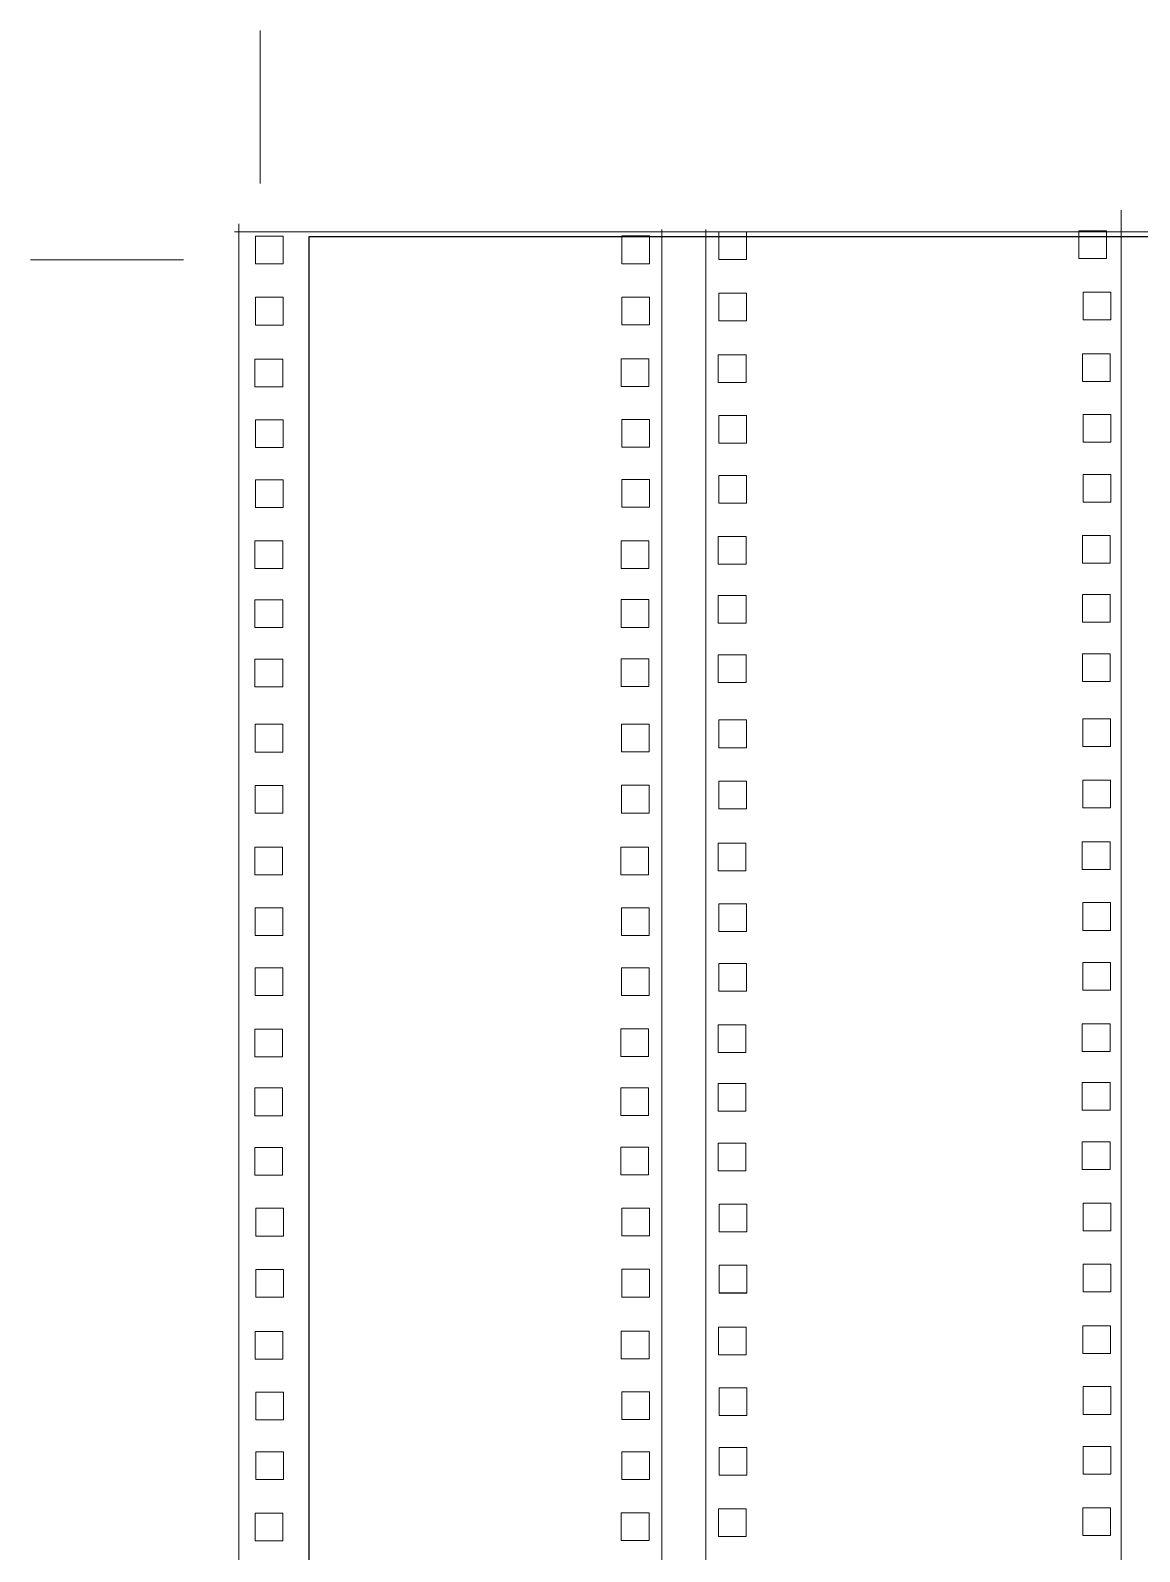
# Model space of a CAD drawing. Header units: inches. Extents: x 12 to 198, y 21 to 276.
# Drawn here: x 12.5 to 104.5, y 149.8 to 276.1 of the extents above; entities that cross this region are included whole.
import ezdxf

# ---------------------------------------------------------------- set-up
doc = ezdxf.new("R2010")
doc.units = ezdxf.units.IN
doc.header["$MEASUREMENT"] = 0
doc.layers.add('Capa 1', color=7, linetype='Continuous')
picture_1 = doc.add_image_def('image1.png', size_in_pixel=(874, 1383))

# ---------------------------------------------------------------- blocks, each defined once
blk = doc.blocks.new('block 2')
at = {"layer": 'Capa 1', "lineweight": 0}
blk.add_lwpolyline([(33.43, 231.39), (31.13, 231.39), (31.13, 233.69), (33.43, 233.69), (33.43, 231.39)], dxfattribs=at)
blk = doc.blocks.new('block 3')
at = {"layer": 'Capa 1', "lineweight": 0}
blk.add_lwpolyline([(33.43, 231.39), (31.13, 231.39), (31.13, 233.69), (33.43, 233.69), (33.43, 231.39), (33.43, 231.39)], dxfattribs=at)
blk = doc.blocks.new('block 4')
at = {"layer": 'Capa 1', "lineweight": 0}
blk.add_lwpolyline([(33.43, 226.5), (31.13, 226.5), (31.13, 228.8), (33.43, 228.8), (33.43, 226.5)], dxfattribs=at)
blk = doc.blocks.new('block 5')
at = {"layer": 'Capa 1', "lineweight": 0}
blk.add_lwpolyline([(33.43, 226.5), (31.13, 226.5), (31.13, 228.8), (33.43, 228.8), (33.43, 226.5), (33.43, 226.5)], dxfattribs=at)
blk = doc.blocks.new('block 6')
at = {"layer": 'Capa 1', "lineweight": 0}
blk.add_lwpolyline([(33.43, 221.58), (31.13, 221.58), (31.13, 223.88), (33.43, 223.88), (33.43, 221.58)], dxfattribs=at)
blk = doc.blocks.new('block 7')
at = {"layer": 'Capa 1', "lineweight": 0}
blk.add_lwpolyline([(33.43, 221.58), (31.13, 221.58), (31.13, 223.88), (33.43, 223.88), (33.43, 221.58), (33.43, 221.58)], dxfattribs=at)
blk = doc.blocks.new('block 8')
at = {"layer": 'Capa 1', "lineweight": 0}
blk.add_lwpolyline([(33.48, 236.47), (31.18, 236.47), (31.18, 238.77), (33.48, 238.77), (33.48, 236.47)], dxfattribs=at)
blk = doc.blocks.new('block 9')
at = {"layer": 'Capa 1', "lineweight": 0}
blk.add_lwpolyline([(33.48, 236.47), (31.18, 236.47), (31.18, 238.77), (33.48, 238.77), (33.48, 236.47), (33.48, 236.47)], dxfattribs=at)
blk = doc.blocks.new('block 11')
at = {"layer": 'Capa 1', "color": 7, "lineweight": 9}
blk.add_lwpolyline([(31.55, 276.06), (31.55, 263.36)], dxfattribs=at)
blk = doc.blocks.new('block 12')
at = {"layer": 'Capa 1', "color": 7, "lineweight": 9}
blk.add_lwpolyline([(12.5, 257.01), (25.2, 257.01)], dxfattribs=at)
blk = doc.blocks.new('block 10')
at = {"layer": 'Capa 1'}
for name in ['block 11', 'block 12']:
    blk.add_blockref(name, (0, 0), dxfattribs=at)
blk = doc.blocks.new('block 19')
at = {"layer": 'Capa 1', "lineweight": 0}
blk.add_lwpolyline([(103.01, 261.15), (103.01, 43.38)], dxfattribs=at)
blk = doc.blocks.new('block 20')
at = {"layer": 'Capa 1'}
image = blk.add_image(picture_1, insert=(35.62, 43.38), size_in_units=(137.61, 215.58), dxfattribs=at)
blk = doc.blocks.new('block 21')
at = {"layer": 'Capa 1', "lineweight": 0}
blk.add_lwpolyline([(33.48, 251.61), (31.18, 251.61), (31.18, 253.91), (33.48, 253.91), (33.48, 251.61)], dxfattribs=at)
blk = doc.blocks.new('block 22')
at = {"layer": 'Capa 1', "lineweight": 0}
blk.add_lwpolyline([(33.48, 251.61), (31.18, 251.61), (31.18, 253.91), (33.48, 253.91), (33.48, 251.61), (33.48, 251.61)], dxfattribs=at)
blk = doc.blocks.new('block 23')
at = {"layer": 'Capa 1', "lineweight": 0}
blk.add_lwpolyline([(33.43, 246.48), (31.13, 246.48), (31.13, 248.78), (33.43, 248.78), (33.43, 246.48)], dxfattribs=at)
blk = doc.blocks.new('block 24')
at = {"layer": 'Capa 1', "lineweight": 0}
blk.add_lwpolyline([(33.43, 246.48), (31.13, 246.48), (31.13, 248.78), (33.43, 248.78), (33.43, 246.48), (33.43, 246.48)], dxfattribs=at)
blk = doc.blocks.new('block 25')
at = {"layer": 'Capa 1', "lineweight": 0}
blk.add_lwpolyline([(33.48, 241.44), (31.18, 241.44), (31.18, 243.74), (33.48, 243.74), (33.48, 241.44)], dxfattribs=at)
blk = doc.blocks.new('block 26')
at = {"layer": 'Capa 1', "lineweight": 0}
blk.add_lwpolyline([(33.48, 241.44), (31.18, 241.44), (31.18, 243.74), (33.48, 243.74), (33.48, 241.44), (33.48, 241.44)], dxfattribs=at)
blk = doc.blocks.new('block 27')
at = {"layer": 'Capa 1', "lineweight": 0}
blk.add_lwpolyline([(33.48, 256.68), (31.18, 256.68), (31.18, 258.98), (33.48, 258.98), (33.48, 256.68)], dxfattribs=at)
blk = doc.blocks.new('block 28')
at = {"layer": 'Capa 1', "lineweight": 0}
blk.add_lwpolyline([(33.48, 256.68), (31.18, 256.68), (31.18, 258.98), (33.48, 258.98), (33.48, 256.68), (33.48, 256.68)], dxfattribs=at)
blk = doc.blocks.new('block 29')
at = {"layer": 'Capa 1', "lineweight": 0}
blk.add_lwpolyline([(33.41, 190.88), (31.11, 190.88), (31.11, 193.18), (33.41, 193.18), (33.41, 190.88)], dxfattribs=at)
blk = doc.blocks.new('block 30')
at = {"layer": 'Capa 1', "lineweight": 0}
blk.add_lwpolyline([(33.41, 190.88), (31.11, 190.88), (31.11, 193.18), (33.41, 193.18), (33.41, 190.88), (33.41, 190.88)], dxfattribs=at)
blk = doc.blocks.new('block 31')
at = {"layer": 'Capa 1', "lineweight": 0}
blk.add_lwpolyline([(33.41, 185.99), (31.11, 185.99), (31.11, 188.29), (33.41, 188.29), (33.41, 185.99)], dxfattribs=at)
blk = doc.blocks.new('block 32')
at = {"layer": 'Capa 1', "lineweight": 0}
blk.add_lwpolyline([(33.41, 185.99), (31.11, 185.99), (31.11, 188.29), (33.41, 188.29), (33.41, 185.99), (33.41, 185.99)], dxfattribs=at)
blk = doc.blocks.new('block 33')
at = {"layer": 'Capa 1', "lineweight": 0}
blk.add_lwpolyline([(33.41, 181.06), (31.11, 181.06), (31.11, 183.36), (33.41, 183.36), (33.41, 181.06)], dxfattribs=at)
blk = doc.blocks.new('block 34')
at = {"layer": 'Capa 1', "lineweight": 0}
blk.add_lwpolyline([(33.41, 181.06), (31.11, 181.06), (31.11, 183.36), (33.41, 183.36), (33.41, 181.06), (33.41, 181.06)], dxfattribs=at)
blk = doc.blocks.new('block 35')
at = {"layer": 'Capa 1', "lineweight": 0}
blk.add_lwpolyline([(33.45, 195.96), (31.15, 195.96), (31.15, 198.26), (33.45, 198.26), (33.45, 195.96)], dxfattribs=at)
blk = doc.blocks.new('block 36')
at = {"layer": 'Capa 1', "lineweight": 0}
blk.add_lwpolyline([(33.45, 195.95), (31.15, 195.95), (31.15, 198.25), (33.45, 198.25), (33.45, 195.95), (33.45, 195.95)], dxfattribs=at)
blk = doc.blocks.new('block 37')
at = {"layer": 'Capa 1', "lineweight": 0}
blk.add_lwpolyline([(33.45, 211.09), (31.15, 211.09), (31.15, 213.39), (33.45, 213.39), (33.45, 211.09)], dxfattribs=at)
blk = doc.blocks.new('block 38')
at = {"layer": 'Capa 1', "lineweight": 0}
blk.add_lwpolyline([(33.45, 211.09), (31.15, 211.09), (31.15, 213.39), (33.45, 213.39), (33.45, 211.09), (33.45, 211.09)], dxfattribs=at)
blk = doc.blocks.new('block 39')
at = {"layer": 'Capa 1', "lineweight": 0}
blk.add_lwpolyline([(33.41, 205.97), (31.11, 205.97), (31.11, 208.27), (33.41, 208.27), (33.41, 205.97)], dxfattribs=at)
blk = doc.blocks.new('block 40')
at = {"layer": 'Capa 1', "lineweight": 0}
blk.add_lwpolyline([(33.41, 205.97), (31.11, 205.97), (31.11, 208.27), (33.41, 208.27), (33.41, 205.97), (33.41, 205.97)], dxfattribs=at)
blk = doc.blocks.new('block 41')
at = {"layer": 'Capa 1', "lineweight": 0}
blk.add_lwpolyline([(33.45, 200.93), (31.15, 200.93), (31.15, 203.23), (33.45, 203.23), (33.45, 200.93)], dxfattribs=at)
blk = doc.blocks.new('block 42')
at = {"layer": 'Capa 1', "lineweight": 0}
blk.add_lwpolyline([(33.45, 200.93), (31.15, 200.93), (31.15, 203.23), (33.45, 203.23), (33.45, 200.93), (33.45, 200.93)], dxfattribs=at)
blk = doc.blocks.new('block 43')
at = {"layer": 'Capa 1', "lineweight": 0}
blk.add_lwpolyline([(33.45, 216.17), (31.15, 216.17), (31.15, 218.47), (33.45, 218.47), (33.45, 216.17)], dxfattribs=at)
blk = doc.blocks.new('block 44')
at = {"layer": 'Capa 1', "lineweight": 0}
blk.add_lwpolyline([(33.45, 216.17), (31.15, 216.17), (31.15, 218.47), (33.45, 218.47), (33.45, 216.17), (33.45, 216.17)], dxfattribs=at)
blk = doc.blocks.new('block 45')
at = {"layer": 'Capa 1', "lineweight": 0}
blk.add_lwpolyline([(33.44, 150.7), (31.14, 150.7), (31.14, 153), (33.44, 153), (33.44, 150.7)], dxfattribs=at)
blk = doc.blocks.new('block 46')
at = {"layer": 'Capa 1', "lineweight": 0}
blk.add_lwpolyline([(33.44, 150.7), (31.14, 150.7), (31.14, 153), (33.44, 153), (33.44, 150.7), (33.44, 150.7)], dxfattribs=at)
blk = doc.blocks.new('block 51')
at = {"layer": 'Capa 1', "lineweight": 0}
blk.add_lwpolyline([(33.49, 155.78), (31.19, 155.78), (31.19, 158.08), (33.49, 158.08), (33.49, 155.78)], dxfattribs=at)
blk = doc.blocks.new('block 52')
at = {"layer": 'Capa 1', "lineweight": 0}
blk.add_lwpolyline([(33.49, 155.78), (31.19, 155.78), (31.19, 158.08), (33.49, 158.08), (33.49, 155.78), (33.49, 155.78)], dxfattribs=at)
blk = doc.blocks.new('block 53')
at = {"layer": 'Capa 1', "lineweight": 0}
blk.add_lwpolyline([(33.49, 170.92), (31.19, 170.92), (31.19, 173.22), (33.49, 173.22), (33.49, 170.92)], dxfattribs=at)
blk = doc.blocks.new('block 54')
at = {"layer": 'Capa 1', "lineweight": 0}
blk.add_lwpolyline([(33.49, 170.92), (31.19, 170.92), (31.19, 173.22), (33.49, 173.22), (33.49, 170.92), (33.49, 170.92)], dxfattribs=at)
blk = doc.blocks.new('block 55')
at = {"layer": 'Capa 1', "lineweight": 0}
blk.add_lwpolyline([(33.44, 165.79), (31.14, 165.79), (31.14, 168.09), (33.44, 168.09), (33.44, 165.79)], dxfattribs=at)
blk = doc.blocks.new('block 56')
at = {"layer": 'Capa 1', "lineweight": 0}
blk.add_lwpolyline([(33.44, 165.79), (31.14, 165.79), (31.14, 168.09), (33.44, 168.09), (33.44, 165.79), (33.44, 165.79)], dxfattribs=at)
blk = doc.blocks.new('block 57')
at = {"layer": 'Capa 1', "lineweight": 0}
blk.add_lwpolyline([(33.49, 160.75), (31.19, 160.75), (31.19, 163.05), (33.49, 163.05), (33.49, 160.75)], dxfattribs=at)
blk = doc.blocks.new('block 58')
at = {"layer": 'Capa 1', "lineweight": 0}
blk.add_lwpolyline([(33.49, 160.75), (31.19, 160.75), (31.19, 163.05), (33.49, 163.05), (33.49, 160.75), (33.49, 160.75)], dxfattribs=at)
blk = doc.blocks.new('block 59')
at = {"layer": 'Capa 1', "lineweight": 0}
blk.add_lwpolyline([(33.49, 176), (31.19, 176), (31.19, 178.3), (33.49, 178.3), (33.49, 176)], dxfattribs=at)
blk = doc.blocks.new('block 60')
at = {"layer": 'Capa 1', "lineweight": 0}
blk.add_lwpolyline([(33.49, 176), (31.19, 176), (31.19, 178.3), (33.49, 178.3), (33.49, 176), (33.49, 176)], dxfattribs=at)
blk = doc.blocks.new('block 99')
at = {"layer": 'Capa 1', "lineweight": 0}
blk.add_lwpolyline([(63.81, 231.41), (61.51, 231.41), (61.51, 233.71), (63.81, 233.71), (63.81, 231.41)], dxfattribs=at)
blk = doc.blocks.new('block 100')
at = {"layer": 'Capa 1', "lineweight": 0}
blk.add_lwpolyline([(63.81, 231.41), (61.51, 231.41), (61.51, 233.71), (63.81, 233.71), (63.81, 231.41), (63.81, 231.41)], dxfattribs=at)
blk = doc.blocks.new('block 101')
at = {"layer": 'Capa 1', "lineweight": 0}
blk.add_lwpolyline([(63.82, 226.52), (61.51, 226.52), (61.51, 228.82), (63.82, 228.82), (63.82, 226.52)], dxfattribs=at)
blk = doc.blocks.new('block 102')
at = {"layer": 'Capa 1', "lineweight": 0}
blk.add_lwpolyline([(63.82, 226.52), (61.51, 226.52), (61.51, 228.82), (63.82, 228.82), (63.82, 226.52), (63.82, 226.52)], dxfattribs=at)
blk = doc.blocks.new('block 103')
at = {"layer": 'Capa 1', "lineweight": 0}
blk.add_lwpolyline([(63.82, 221.6), (61.51, 221.6), (61.51, 223.9), (63.82, 223.9), (63.82, 221.6)], dxfattribs=at)
blk = doc.blocks.new('block 104')
at = {"layer": 'Capa 1', "lineweight": 0}
blk.add_lwpolyline([(63.82, 221.6), (61.51, 221.6), (61.51, 223.9), (63.82, 223.9), (63.82, 221.6), (63.82, 221.6)], dxfattribs=at)
blk = doc.blocks.new('block 105')
at = {"layer": 'Capa 1', "lineweight": 0}
blk.add_lwpolyline([(63.86, 236.49), (61.56, 236.49), (61.56, 238.79), (63.86, 238.79), (63.86, 236.49)], dxfattribs=at)
blk = doc.blocks.new('block 106')
at = {"layer": 'Capa 1', "lineweight": 0}
blk.add_lwpolyline([(63.86, 236.49), (61.56, 236.49), (61.56, 238.79), (63.86, 238.79), (63.86, 236.49), (63.86, 236.49)], dxfattribs=at)
blk = doc.blocks.new('block 107')
at = {"layer": 'Capa 1', "lineweight": 0}
blk.add_lwpolyline([(63.86, 251.63), (61.56, 251.63), (61.56, 253.93), (63.86, 253.93), (63.86, 251.63)], dxfattribs=at)
blk = doc.blocks.new('block 108')
at = {"layer": 'Capa 1', "lineweight": 0}
blk.add_lwpolyline([(63.86, 251.63), (61.56, 251.63), (61.56, 253.93), (63.86, 253.93), (63.86, 251.63), (63.86, 251.63)], dxfattribs=at)
blk = doc.blocks.new('block 109')
at = {"layer": 'Capa 1', "lineweight": 0}
blk.add_lwpolyline([(63.82, 246.5), (61.51, 246.5), (61.51, 248.8), (63.82, 248.8), (63.82, 246.5)], dxfattribs=at)
blk = doc.blocks.new('block 110')
at = {"layer": 'Capa 1', "lineweight": 0}
blk.add_lwpolyline([(63.82, 246.5), (61.51, 246.5), (61.51, 248.8), (63.82, 248.8), (63.82, 246.5), (63.82, 246.5)], dxfattribs=at)
blk = doc.blocks.new('block 111')
at = {"layer": 'Capa 1', "lineweight": 0}
blk.add_lwpolyline([(63.86, 241.46), (61.56, 241.46), (61.56, 243.76), (63.86, 243.76), (63.86, 241.46)], dxfattribs=at)
blk = doc.blocks.new('block 112')
at = {"layer": 'Capa 1', "lineweight": 0}
blk.add_lwpolyline([(63.86, 241.46), (61.56, 241.46), (61.56, 243.76), (63.86, 243.76), (63.86, 241.46), (63.86, 241.46)], dxfattribs=at)
blk = doc.blocks.new('block 113')
at = {"layer": 'Capa 1', "lineweight": 0}
blk.add_lwpolyline([(63.86, 256.7), (61.56, 256.7), (61.56, 259), (63.86, 259), (63.86, 256.7)], dxfattribs=at)
blk = doc.blocks.new('block 114')
at = {"layer": 'Capa 1', "lineweight": 0}
blk.add_lwpolyline([(63.86, 256.7), (61.56, 256.7), (61.56, 259), (63.86, 259), (63.86, 256.7), (63.86, 256.7)], dxfattribs=at)
blk = doc.blocks.new('block 115')
at = {"layer": 'Capa 1', "lineweight": 0}
blk.add_lwpolyline([(63.79, 190.9), (61.49, 190.9), (61.49, 193.2), (63.79, 193.2), (63.79, 190.9)], dxfattribs=at)
blk = doc.blocks.new('block 116')
at = {"layer": 'Capa 1', "lineweight": 0}
blk.add_lwpolyline([(63.79, 190.9), (61.49, 190.9), (61.49, 193.2), (63.79, 193.2), (63.79, 190.9), (63.79, 190.9)], dxfattribs=at)
blk = doc.blocks.new('block 117')
at = {"layer": 'Capa 1', "lineweight": 0}
blk.add_lwpolyline([(63.79, 186.01), (61.49, 186.01), (61.49, 188.31), (63.79, 188.31), (63.79, 186.01)], dxfattribs=at)
blk = doc.blocks.new('block 118')
at = {"layer": 'Capa 1', "lineweight": 0}
blk.add_lwpolyline([(63.79, 186.01), (61.49, 186.01), (61.49, 188.31), (63.79, 188.31), (63.79, 186.01), (63.79, 186.01)], dxfattribs=at)
blk = doc.blocks.new('block 119')
at = {"layer": 'Capa 1', "lineweight": 0}
blk.add_lwpolyline([(63.79, 181.08), (61.49, 181.08), (61.49, 183.38), (63.79, 183.38), (63.79, 181.08)], dxfattribs=at)
blk = doc.blocks.new('block 120')
at = {"layer": 'Capa 1', "lineweight": 0}
blk.add_lwpolyline([(63.79, 181.08), (61.49, 181.08), (61.49, 183.38), (63.79, 183.38), (63.79, 181.08), (63.79, 181.08)], dxfattribs=at)
blk = doc.blocks.new('block 121')
at = {"layer": 'Capa 1', "lineweight": 0}
blk.add_lwpolyline([(63.84, 195.97), (61.54, 195.97), (61.54, 198.27), (63.84, 198.27), (63.84, 195.97)], dxfattribs=at)
blk = doc.blocks.new('block 122')
at = {"layer": 'Capa 1', "lineweight": 0}
blk.add_lwpolyline([(63.84, 195.97), (61.54, 195.97), (61.54, 198.27), (63.84, 198.27), (63.84, 195.97), (63.84, 195.97)], dxfattribs=at)
blk = doc.blocks.new('block 123')
at = {"layer": 'Capa 1', "lineweight": 0}
blk.add_lwpolyline([(63.84, 211.11), (61.54, 211.11), (61.54, 213.41), (63.84, 213.41), (63.84, 211.11)], dxfattribs=at)
blk = doc.blocks.new('block 124')
at = {"layer": 'Capa 1', "lineweight": 0}
blk.add_lwpolyline([(63.84, 211.11), (61.54, 211.11), (61.54, 213.41), (63.84, 213.41), (63.84, 211.11), (63.84, 211.11)], dxfattribs=at)
blk = doc.blocks.new('block 125')
at = {"layer": 'Capa 1', "lineweight": 0}
blk.add_lwpolyline([(63.79, 205.98), (61.49, 205.98), (61.49, 208.28), (63.79, 208.28), (63.79, 205.98)], dxfattribs=at)
blk = doc.blocks.new('block 126')
at = {"layer": 'Capa 1', "lineweight": 0}
blk.add_lwpolyline([(63.79, 205.99), (61.49, 205.99), (61.49, 208.28), (63.79, 208.28), (63.79, 205.99), (63.79, 205.99)], dxfattribs=at)
blk = doc.blocks.new('block 127')
at = {"layer": 'Capa 1', "lineweight": 0}
blk.add_lwpolyline([(63.84, 200.95), (61.54, 200.95), (61.54, 203.25), (63.84, 203.25), (63.84, 200.95)], dxfattribs=at)
blk = doc.blocks.new('block 128')
at = {"layer": 'Capa 1', "lineweight": 0}
blk.add_lwpolyline([(63.84, 200.95), (61.54, 200.95), (61.54, 203.25), (63.84, 203.25), (63.84, 200.95), (63.84, 200.95)], dxfattribs=at)
blk = doc.blocks.new('block 129')
at = {"layer": 'Capa 1', "lineweight": 0}
blk.add_lwpolyline([(63.84, 216.19), (61.54, 216.19), (61.54, 218.49), (63.84, 218.49), (63.84, 216.19)], dxfattribs=at)
blk = doc.blocks.new('block 130')
at = {"layer": 'Capa 1', "lineweight": 0}
blk.add_lwpolyline([(63.84, 216.19), (61.54, 216.19), (61.54, 218.49), (63.84, 218.49), (63.84, 216.19), (63.84, 216.19)], dxfattribs=at)
blk = doc.blocks.new('block 131')
at = {"layer": 'Capa 1', "lineweight": 0}
blk.add_lwpolyline([(63.83, 150.72), (61.53, 150.72), (61.53, 153.02), (63.83, 153.02), (63.83, 150.72)], dxfattribs=at)
blk = doc.blocks.new('block 132')
at = {"layer": 'Capa 1', "lineweight": 0}
blk.add_lwpolyline([(63.83, 150.72), (61.53, 150.72), (61.53, 153.02), (63.83, 153.02), (63.83, 150.72), (63.83, 150.72)], dxfattribs=at)
blk = doc.blocks.new('block 137')
at = {"layer": 'Capa 1', "lineweight": 0}
blk.add_lwpolyline([(63.87, 155.8), (61.57, 155.8), (61.57, 158.1), (63.87, 158.1), (63.87, 155.8)], dxfattribs=at)
blk = doc.blocks.new('block 138')
at = {"layer": 'Capa 1', "lineweight": 0}
blk.add_lwpolyline([(63.87, 155.8), (61.57, 155.8), (61.57, 158.1), (63.87, 158.1), (63.87, 155.8), (63.87, 155.8)], dxfattribs=at)
blk = doc.blocks.new('block 139')
at = {"layer": 'Capa 1', "lineweight": 0}
blk.add_lwpolyline([(63.87, 170.94), (61.57, 170.94), (61.57, 173.24), (63.87, 173.24), (63.87, 170.94)], dxfattribs=at)
blk = doc.blocks.new('block 140')
at = {"layer": 'Capa 1', "lineweight": 0}
blk.add_lwpolyline([(63.87, 170.94), (61.57, 170.94), (61.57, 173.24), (63.87, 173.24), (63.87, 170.94), (63.87, 170.94)], dxfattribs=at)
blk = doc.blocks.new('block 141')
at = {"layer": 'Capa 1', "lineweight": 0}
blk.add_lwpolyline([(63.83, 165.81), (61.53, 165.81), (61.53, 168.11), (63.83, 168.11), (63.83, 165.81)], dxfattribs=at)
blk = doc.blocks.new('block 142')
at = {"layer": 'Capa 1', "lineweight": 0}
blk.add_lwpolyline([(63.83, 165.81), (61.53, 165.81), (61.53, 168.11), (63.83, 168.11), (63.83, 165.81), (63.83, 165.81)], dxfattribs=at)
blk = doc.blocks.new('block 143')
at = {"layer": 'Capa 1', "lineweight": 0}
blk.add_lwpolyline([(63.87, 160.77), (61.57, 160.77), (61.57, 163.07), (63.87, 163.07), (63.87, 160.77)], dxfattribs=at)
blk = doc.blocks.new('block 144')
at = {"layer": 'Capa 1', "lineweight": 0}
blk.add_lwpolyline([(63.87, 160.77), (61.57, 160.77), (61.57, 163.07), (63.87, 163.07), (63.87, 160.77), (63.87, 160.77)], dxfattribs=at)
blk = doc.blocks.new('block 145')
at = {"layer": 'Capa 1', "lineweight": 0}
blk.add_lwpolyline([(63.87, 176.02), (61.57, 176.02), (61.57, 178.32), (63.87, 178.32), (63.87, 176.02)], dxfattribs=at)
blk = doc.blocks.new('block 146')
at = {"layer": 'Capa 1', "lineweight": 0}
blk.add_lwpolyline([(63.87, 176.02), (61.57, 176.02), (61.57, 178.32), (63.87, 178.32), (63.87, 176.02), (63.87, 176.02)], dxfattribs=at)
blk = doc.blocks.new('block 185')
at = {"layer": 'Capa 1', "lineweight": 0}
blk.add_lwpolyline([(71.88, 231.75), (69.58, 231.75), (69.58, 234.05), (71.88, 234.05), (71.88, 231.75)], dxfattribs=at)
blk = doc.blocks.new('block 186')
at = {"layer": 'Capa 1', "lineweight": 0}
blk.add_lwpolyline([(71.88, 231.75), (69.58, 231.75), (69.58, 234.05), (71.88, 234.05), (71.88, 231.75), (71.88, 231.75)], dxfattribs=at)
blk = doc.blocks.new('block 187')
at = {"layer": 'Capa 1', "lineweight": 0}
blk.add_lwpolyline([(71.88, 226.86), (69.58, 226.86), (69.58, 229.16), (71.88, 229.16), (71.88, 226.86)], dxfattribs=at)
blk = doc.blocks.new('block 188')
at = {"layer": 'Capa 1', "lineweight": 0}
blk.add_lwpolyline([(71.88, 226.86), (69.58, 226.86), (69.58, 229.16), (71.88, 229.16), (71.88, 226.86), (71.88, 226.86)], dxfattribs=at)
blk = doc.blocks.new('block 189')
at = {"layer": 'Capa 1', "lineweight": 0}
blk.add_lwpolyline([(71.88, 221.93), (69.58, 221.93), (69.58, 224.23), (71.88, 224.23), (71.88, 221.93)], dxfattribs=at)
blk = doc.blocks.new('block 190')
at = {"layer": 'Capa 1', "lineweight": 0}
blk.add_lwpolyline([(71.88, 221.93), (69.58, 221.93), (69.58, 224.23), (71.88, 224.23), (71.88, 221.93), (71.88, 221.93)], dxfattribs=at)
blk = doc.blocks.new('block 191')
at = {"layer": 'Capa 1', "lineweight": 0}
blk.add_lwpolyline([(71.93, 236.82), (69.63, 236.82), (69.63, 239.12), (71.93, 239.12), (71.93, 236.82)], dxfattribs=at)
blk = doc.blocks.new('block 192')
at = {"layer": 'Capa 1', "lineweight": 0}
blk.add_lwpolyline([(71.93, 236.82), (69.63, 236.82), (69.63, 239.12), (71.93, 239.12), (71.93, 236.82), (71.93, 236.82)], dxfattribs=at)
blk = doc.blocks.new('block 193')
at = {"layer": 'Capa 1', "lineweight": 0}
blk.add_lwpolyline([(71.93, 251.96), (69.63, 251.96), (69.63, 254.26), (71.93, 254.26), (71.93, 251.96)], dxfattribs=at)
blk = doc.blocks.new('block 194')
at = {"layer": 'Capa 1', "lineweight": 0}
blk.add_lwpolyline([(71.93, 251.96), (69.63, 251.96), (69.63, 254.26), (71.93, 254.26), (71.93, 251.96), (71.93, 251.96)], dxfattribs=at)
blk = doc.blocks.new('block 195')
at = {"layer": 'Capa 1', "lineweight": 0}
blk.add_lwpolyline([(71.88, 246.83), (69.58, 246.83), (69.58, 249.13), (71.88, 249.13), (71.88, 246.83)], dxfattribs=at)
blk = doc.blocks.new('block 196')
at = {"layer": 'Capa 1', "lineweight": 0}
blk.add_lwpolyline([(71.88, 246.83), (69.58, 246.83), (69.58, 249.13), (71.88, 249.13), (71.88, 246.83), (71.88, 246.83)], dxfattribs=at)
blk = doc.blocks.new('block 197')
at = {"layer": 'Capa 1', "lineweight": 0}
blk.add_lwpolyline([(71.93, 241.8), (69.63, 241.8), (69.63, 244.1), (71.93, 244.1), (71.93, 241.8)], dxfattribs=at)
blk = doc.blocks.new('block 198')
at = {"layer": 'Capa 1', "lineweight": 0}
blk.add_lwpolyline([(71.93, 241.8), (69.63, 241.8), (69.63, 244.1), (71.93, 244.1), (71.93, 241.8), (71.93, 241.8)], dxfattribs=at)
blk = doc.blocks.new('block 199')
at = {"layer": 'Capa 1', "lineweight": 0}
blk.add_lwpolyline([(71.93, 257.04), (69.63, 257.04), (69.63, 259.34), (71.93, 259.34), (71.93, 257.04)], dxfattribs=at)
blk = doc.blocks.new('block 200')
at = {"layer": 'Capa 1', "lineweight": 0}
blk.add_lwpolyline([(71.93, 257.04), (69.63, 257.04), (69.63, 259.34), (71.93, 259.34), (71.93, 257.04), (71.93, 257.04)], dxfattribs=at)
blk = doc.blocks.new('block 201')
at = {"layer": 'Capa 1', "lineweight": 0}
blk.add_lwpolyline([(71.86, 191.23), (69.56, 191.23), (69.56, 193.53), (71.86, 193.53), (71.86, 191.23)], dxfattribs=at)
blk = doc.blocks.new('block 202')
at = {"layer": 'Capa 1', "lineweight": 0}
blk.add_lwpolyline([(71.86, 191.23), (69.56, 191.23), (69.56, 193.53), (71.86, 193.53), (71.86, 191.23), (71.86, 191.23)], dxfattribs=at)
blk = doc.blocks.new('block 203')
at = {"layer": 'Capa 1', "lineweight": 0}
blk.add_lwpolyline([(71.86, 186.35), (69.56, 186.35), (69.56, 188.65), (71.86, 188.65), (71.86, 186.35)], dxfattribs=at)
blk = doc.blocks.new('block 204')
at = {"layer": 'Capa 1', "lineweight": 0}
blk.add_lwpolyline([(71.86, 186.35), (69.56, 186.35), (69.56, 188.65), (71.86, 188.65), (71.86, 186.35), (71.86, 186.35)], dxfattribs=at)
blk = doc.blocks.new('block 205')
at = {"layer": 'Capa 1', "lineweight": 0}
blk.add_lwpolyline([(71.86, 181.42), (69.56, 181.42), (69.56, 183.72), (71.86, 183.72), (71.86, 181.42)], dxfattribs=at)
blk = doc.blocks.new('block 206')
at = {"layer": 'Capa 1', "lineweight": 0}
blk.add_lwpolyline([(71.86, 181.42), (69.56, 181.42), (69.56, 183.72), (71.86, 183.72), (71.86, 181.42), (71.86, 181.42)], dxfattribs=at)
blk = doc.blocks.new('block 207')
at = {"layer": 'Capa 1', "lineweight": 0}
blk.add_lwpolyline([(71.91, 196.31), (69.61, 196.31), (69.61, 198.61), (71.91, 198.61), (71.91, 196.31)], dxfattribs=at)
blk = doc.blocks.new('block 208')
at = {"layer": 'Capa 1', "lineweight": 0}
blk.add_lwpolyline([(71.91, 196.31), (69.61, 196.31), (69.61, 198.61), (71.91, 198.61), (71.91, 196.31), (71.91, 196.31)], dxfattribs=at)
blk = doc.blocks.new('block 209')
at = {"layer": 'Capa 1', "lineweight": 0}
blk.add_lwpolyline([(71.91, 211.45), (69.61, 211.45), (69.61, 213.75), (71.91, 213.75), (71.91, 211.45)], dxfattribs=at)
blk = doc.blocks.new('block 210')
at = {"layer": 'Capa 1', "lineweight": 0}
blk.add_lwpolyline([(71.91, 211.45), (69.61, 211.45), (69.61, 213.75), (71.91, 213.75), (71.91, 211.45), (71.91, 211.45)], dxfattribs=at)
blk = doc.blocks.new('block 211')
at = {"layer": 'Capa 1', "lineweight": 0}
blk.add_lwpolyline([(71.86, 206.32), (69.56, 206.32), (69.56, 208.62), (71.86, 208.62), (71.86, 206.32)], dxfattribs=at)
blk = doc.blocks.new('block 212')
at = {"layer": 'Capa 1', "lineweight": 0}
blk.add_lwpolyline([(71.86, 206.32), (69.56, 206.32), (69.56, 208.62), (71.86, 208.62), (71.86, 206.32), (71.86, 206.32)], dxfattribs=at)
blk = doc.blocks.new('block 213')
at = {"layer": 'Capa 1', "lineweight": 0}
blk.add_lwpolyline([(71.91, 201.28), (69.61, 201.28), (69.61, 203.58), (71.91, 203.58), (71.91, 201.28)], dxfattribs=at)
blk = doc.blocks.new('block 214')
at = {"layer": 'Capa 1', "lineweight": 0}
blk.add_lwpolyline([(71.91, 201.28), (69.61, 201.28), (69.61, 203.58), (71.91, 203.58), (71.91, 201.28), (71.91, 201.28)], dxfattribs=at)
blk = doc.blocks.new('block 215')
at = {"layer": 'Capa 1', "lineweight": 0}
blk.add_lwpolyline([(71.91, 216.53), (69.61, 216.53), (69.61, 218.83), (71.91, 218.83), (71.91, 216.53)], dxfattribs=at)
blk = doc.blocks.new('block 216')
at = {"layer": 'Capa 1', "lineweight": 0}
blk.add_lwpolyline([(71.91, 216.53), (69.61, 216.53), (69.61, 218.83), (71.91, 218.83), (71.91, 216.53), (71.91, 216.53)], dxfattribs=at)
blk = doc.blocks.new('block 217')
at = {"layer": 'Capa 1', "lineweight": 0}
blk.add_lwpolyline([(71.89, 151.06), (69.59, 151.06), (69.59, 153.36), (71.89, 153.36), (71.89, 151.06)], dxfattribs=at)
blk = doc.blocks.new('block 218')
at = {"layer": 'Capa 1', "lineweight": 0}
blk.add_lwpolyline([(71.89, 151.06), (69.59, 151.06), (69.59, 153.36), (71.89, 153.36), (71.89, 151.06), (71.89, 151.06)], dxfattribs=at)
blk = doc.blocks.new('block 223')
at = {"layer": 'Capa 1', "lineweight": 0}
blk.add_lwpolyline([(71.94, 156.14), (69.64, 156.14), (69.64, 158.44), (71.94, 158.44), (71.94, 156.14)], dxfattribs=at)
blk = doc.blocks.new('block 224')
at = {"layer": 'Capa 1', "lineweight": 0}
blk.add_lwpolyline([(71.94, 156.14), (69.64, 156.14), (69.64, 158.44), (71.94, 158.44), (71.94, 156.14), (71.94, 156.14)], dxfattribs=at)
blk = doc.blocks.new('block 225')
at = {"layer": 'Capa 1', "lineweight": 0}
blk.add_lwpolyline([(71.94, 171.27), (69.64, 171.27), (69.64, 173.58), (71.94, 173.58), (71.94, 171.27)], dxfattribs=at)
blk = doc.blocks.new('block 226')
at = {"layer": 'Capa 1', "lineweight": 0}
blk.add_lwpolyline([(71.94, 171.28), (69.64, 171.28), (69.64, 173.57), (71.94, 173.57), (71.94, 171.28), (71.94, 171.28)], dxfattribs=at)
blk = doc.blocks.new('block 227')
at = {"layer": 'Capa 1', "lineweight": 0}
blk.add_lwpolyline([(71.89, 166.15), (69.59, 166.15), (69.59, 168.45), (71.89, 168.45), (71.89, 166.15)], dxfattribs=at)
blk = doc.blocks.new('block 228')
at = {"layer": 'Capa 1', "lineweight": 0}
blk.add_lwpolyline([(71.89, 166.15), (69.59, 166.15), (69.59, 168.45), (71.89, 168.45), (71.89, 166.15), (71.89, 166.15)], dxfattribs=at)
blk = doc.blocks.new('block 229')
at = {"layer": 'Capa 1', "lineweight": 0}
blk.add_lwpolyline([(71.94, 161.11), (69.64, 161.11), (69.64, 163.41), (71.94, 163.41), (71.94, 161.11)], dxfattribs=at)
blk = doc.blocks.new('block 230')
at = {"layer": 'Capa 1', "lineweight": 0}
blk.add_lwpolyline([(71.94, 161.11), (69.64, 161.11), (69.64, 163.41), (71.94, 163.41), (71.94, 161.11), (71.94, 161.11)], dxfattribs=at)
blk = doc.blocks.new('block 231')
at = {"layer": 'Capa 1', "lineweight": 0}
blk.add_lwpolyline([(71.94, 176.35), (69.64, 176.35), (69.64, 178.65), (71.94, 178.65), (71.94, 176.35)], dxfattribs=at)
blk = doc.blocks.new('block 232')
at = {"layer": 'Capa 1', "lineweight": 0}
blk.add_lwpolyline([(71.94, 176.35), (69.64, 176.35), (69.64, 178.65), (71.94, 178.65), (71.94, 176.35), (71.94, 176.35)], dxfattribs=at)
blk = doc.blocks.new('block 271')
at = {"layer": 'Capa 1', "lineweight": 0}
blk.add_lwpolyline([(102.1, 231.84), (99.8, 231.84), (99.8, 234.14), (102.1, 234.14), (102.1, 231.84)], dxfattribs=at)
blk = doc.blocks.new('block 272')
at = {"layer": 'Capa 1', "lineweight": 0}
blk.add_lwpolyline([(102.1, 231.84), (99.8, 231.84), (99.8, 234.14), (102.1, 234.14), (102.1, 231.84), (102.1, 231.84)], dxfattribs=at)
blk = doc.blocks.new('block 273')
at = {"layer": 'Capa 1', "lineweight": 0}
blk.add_lwpolyline([(102.1, 226.95), (99.8, 226.95), (99.8, 229.25), (102.1, 229.25), (102.1, 226.95)], dxfattribs=at)
blk = doc.blocks.new('block 274')
at = {"layer": 'Capa 1', "lineweight": 0}
blk.add_lwpolyline([(102.1, 226.95), (99.8, 226.95), (99.8, 229.25), (102.1, 229.25), (102.1, 226.95), (102.1, 226.95)], dxfattribs=at)
blk = doc.blocks.new('block 275')
at = {"layer": 'Capa 1', "lineweight": 0}
blk.add_lwpolyline([(102.1, 222.02), (99.8, 222.02), (99.8, 224.32), (102.1, 224.32), (102.1, 222.02)], dxfattribs=at)
blk = doc.blocks.new('block 276')
at = {"layer": 'Capa 1', "lineweight": 0}
blk.add_lwpolyline([(102.1, 222.02), (99.8, 222.02), (99.8, 224.32), (102.1, 224.32), (102.1, 222.02), (102.1, 222.02)], dxfattribs=at)
blk = doc.blocks.new('block 277')
at = {"layer": 'Capa 1', "lineweight": 0}
blk.add_lwpolyline([(102.15, 236.91), (99.85, 236.91), (99.85, 239.21), (102.15, 239.21), (102.15, 236.91)], dxfattribs=at)
blk = doc.blocks.new('block 278')
at = {"layer": 'Capa 1', "lineweight": 0}
blk.add_lwpolyline([(102.15, 236.91), (99.85, 236.91), (99.85, 239.21), (102.15, 239.21), (102.15, 236.91), (102.15, 236.91)], dxfattribs=at)
blk = doc.blocks.new('block 279')
at = {"layer": 'Capa 1', "lineweight": 0}
blk.add_lwpolyline([(102.15, 252.05), (99.85, 252.05), (99.85, 254.35), (102.15, 254.35), (102.15, 252.05)], dxfattribs=at)
blk = doc.blocks.new('block 280')
at = {"layer": 'Capa 1', "lineweight": 0}
blk.add_lwpolyline([(102.15, 252.05), (99.85, 252.05), (99.85, 254.35), (102.15, 254.35), (102.15, 252.05), (102.15, 252.05)], dxfattribs=at)
blk = doc.blocks.new('block 281')
at = {"layer": 'Capa 1', "lineweight": 0}
blk.add_lwpolyline([(102.1, 246.92), (99.8, 246.92), (99.8, 249.22), (102.1, 249.22), (102.1, 246.92)], dxfattribs=at)
blk = doc.blocks.new('block 282')
at = {"layer": 'Capa 1', "lineweight": 0}
blk.add_lwpolyline([(102.1, 246.92), (99.8, 246.92), (99.8, 249.22), (102.1, 249.22), (102.1, 246.92), (102.1, 246.92)], dxfattribs=at)
blk = doc.blocks.new('block 283')
at = {"layer": 'Capa 1', "lineweight": 0}
blk.add_lwpolyline([(102.15, 241.89), (99.85, 241.89), (99.85, 244.19), (102.15, 244.19), (102.15, 241.89)], dxfattribs=at)
blk = doc.blocks.new('block 284')
at = {"layer": 'Capa 1', "lineweight": 0}
blk.add_lwpolyline([(102.15, 241.89), (99.85, 241.89), (99.85, 244.19), (102.15, 244.19), (102.15, 241.89), (102.15, 241.89)], dxfattribs=at)
blk = doc.blocks.new('block 285')
at = {"layer": 'Capa 1', "lineweight": 0}
blk.add_lwpolyline([(101.8, 257.13), (99.5, 257.13), (99.5, 259.43), (101.8, 259.43), (101.8, 257.13)], dxfattribs=at)
blk = doc.blocks.new('block 286')
at = {"layer": 'Capa 1', "lineweight": 0}
blk.add_lwpolyline([(101.8, 257.13), (99.5, 257.13), (99.5, 259.43), (101.8, 259.43), (101.8, 257.13), (101.8, 257.13)], dxfattribs=at)
blk = doc.blocks.new('block 287')
at = {"layer": 'Capa 1', "lineweight": 0}
blk.add_lwpolyline([(102.08, 191.32), (99.78, 191.32), (99.78, 193.62), (102.08, 193.62), (102.08, 191.32)], dxfattribs=at)
blk = doc.blocks.new('block 288')
at = {"layer": 'Capa 1', "lineweight": 0}
blk.add_lwpolyline([(102.08, 191.32), (99.78, 191.32), (99.78, 193.62), (102.08, 193.62), (102.08, 191.32), (102.08, 191.32)], dxfattribs=at)
blk = doc.blocks.new('block 289')
at = {"layer": 'Capa 1', "lineweight": 0}
blk.add_lwpolyline([(102.08, 186.44), (99.78, 186.44), (99.78, 188.74), (102.08, 188.74), (102.08, 186.44)], dxfattribs=at)
blk = doc.blocks.new('block 290')
at = {"layer": 'Capa 1', "lineweight": 0}
blk.add_lwpolyline([(102.08, 186.44), (99.78, 186.44), (99.78, 188.74), (102.08, 188.74), (102.08, 186.44), (102.08, 186.44)], dxfattribs=at)
blk = doc.blocks.new('block 291')
at = {"layer": 'Capa 1', "lineweight": 0}
blk.add_lwpolyline([(102.08, 181.51), (99.78, 181.51), (99.78, 183.81), (102.08, 183.81), (102.08, 181.51)], dxfattribs=at)
blk = doc.blocks.new('block 292')
at = {"layer": 'Capa 1', "lineweight": 0}
blk.add_lwpolyline([(102.08, 181.51), (99.78, 181.51), (99.78, 183.81), (102.08, 183.81), (102.08, 181.51), (102.08, 181.51)], dxfattribs=at)
blk = doc.blocks.new('block 293')
at = {"layer": 'Capa 1', "lineweight": 0}
blk.add_lwpolyline([(102.13, 196.4), (99.83, 196.4), (99.83, 198.7), (102.13, 198.7), (102.13, 196.4)], dxfattribs=at)
blk = doc.blocks.new('block 294')
at = {"layer": 'Capa 1', "lineweight": 0}
blk.add_lwpolyline([(102.13, 196.4), (99.83, 196.4), (99.83, 198.7), (102.13, 198.7), (102.13, 196.4), (102.13, 196.4)], dxfattribs=at)
blk = doc.blocks.new('block 295')
at = {"layer": 'Capa 1', "lineweight": 0}
blk.add_lwpolyline([(102.13, 211.54), (99.83, 211.54), (99.83, 213.84), (102.13, 213.84), (102.13, 211.54)], dxfattribs=at)
blk = doc.blocks.new('block 296')
at = {"layer": 'Capa 1', "lineweight": 0}
blk.add_lwpolyline([(102.13, 211.54), (99.83, 211.54), (99.83, 213.84), (102.13, 213.84), (102.13, 211.54), (102.13, 211.54)], dxfattribs=at)
blk = doc.blocks.new('block 297')
at = {"layer": 'Capa 1', "lineweight": 0}
blk.add_lwpolyline([(102.08, 206.41), (99.78, 206.41), (99.78, 208.71), (102.08, 208.71), (102.08, 206.41)], dxfattribs=at)
blk = doc.blocks.new('block 298')
at = {"layer": 'Capa 1', "lineweight": 0}
blk.add_lwpolyline([(102.08, 206.41), (99.78, 206.41), (99.78, 208.71), (102.08, 208.71), (102.08, 206.41), (102.08, 206.41)], dxfattribs=at)
blk = doc.blocks.new('block 299')
at = {"layer": 'Capa 1', "lineweight": 0}
blk.add_lwpolyline([(102.13, 201.37), (99.83, 201.37), (99.83, 203.67), (102.13, 203.67), (102.13, 201.37)], dxfattribs=at)
blk = doc.blocks.new('block 300')
at = {"layer": 'Capa 1', "lineweight": 0}
blk.add_lwpolyline([(102.13, 201.37), (99.83, 201.37), (99.83, 203.67), (102.13, 203.67), (102.13, 201.37), (102.13, 201.37)], dxfattribs=at)
blk = doc.blocks.new('block 301')
at = {"layer": 'Capa 1', "lineweight": 0}
blk.add_lwpolyline([(102.13, 216.62), (99.83, 216.62), (99.83, 218.92), (102.13, 218.92), (102.13, 216.62)], dxfattribs=at)
blk = doc.blocks.new('block 302')
at = {"layer": 'Capa 1', "lineweight": 0}
blk.add_lwpolyline([(102.13, 216.62), (99.83, 216.62), (99.83, 218.92), (102.13, 218.92), (102.13, 216.62), (102.13, 216.62)], dxfattribs=at)
blk = doc.blocks.new('block 303')
at = {"layer": 'Capa 1', "lineweight": 0}
blk.add_lwpolyline([(102.12, 151.15), (99.82, 151.15), (99.82, 153.45), (102.12, 153.45), (102.12, 151.15)], dxfattribs=at)
blk = doc.blocks.new('block 304')
at = {"layer": 'Capa 1', "lineweight": 0}
blk.add_lwpolyline([(102.12, 151.15), (99.82, 151.15), (99.82, 153.45), (102.12, 153.45), (102.12, 151.15), (102.12, 151.15)], dxfattribs=at)
blk = doc.blocks.new('block 309')
at = {"layer": 'Capa 1', "lineweight": 0}
blk.add_lwpolyline([(102.16, 156.23), (99.86, 156.23), (99.86, 158.53), (102.16, 158.53), (102.16, 156.23)], dxfattribs=at)
blk = doc.blocks.new('block 310')
at = {"layer": 'Capa 1', "lineweight": 0}
blk.add_lwpolyline([(102.16, 156.23), (99.86, 156.23), (99.86, 158.53), (102.16, 158.53), (102.16, 156.23), (102.16, 156.23)], dxfattribs=at)
blk = doc.blocks.new('block 311')
at = {"layer": 'Capa 1', "lineweight": 0}
blk.add_lwpolyline([(102.16, 171.37), (99.86, 171.37), (99.86, 173.67), (102.16, 173.67), (102.16, 171.37)], dxfattribs=at)
blk = doc.blocks.new('block 312')
at = {"layer": 'Capa 1', "lineweight": 0}
blk.add_lwpolyline([(102.16, 171.37), (99.86, 171.37), (99.86, 173.67), (102.16, 173.67), (102.16, 171.37), (102.16, 171.37)], dxfattribs=at)
blk = doc.blocks.new('block 313')
at = {"layer": 'Capa 1', "lineweight": 0}
blk.add_lwpolyline([(102.12, 166.24), (99.82, 166.24), (99.82, 168.54), (102.12, 168.54), (102.12, 166.24)], dxfattribs=at)
blk = doc.blocks.new('block 314')
at = {"layer": 'Capa 1', "lineweight": 0}
blk.add_lwpolyline([(102.12, 166.24), (99.82, 166.24), (99.82, 168.54), (102.12, 168.54), (102.12, 166.24), (102.12, 166.24)], dxfattribs=at)
blk = doc.blocks.new('block 315')
at = {"layer": 'Capa 1', "lineweight": 0}
blk.add_lwpolyline([(102.16, 161.2), (99.86, 161.2), (99.86, 163.5), (102.16, 163.5), (102.16, 161.2)], dxfattribs=at)
blk = doc.blocks.new('block 316')
at = {"layer": 'Capa 1', "lineweight": 0}
blk.add_lwpolyline([(102.16, 161.2), (99.86, 161.2), (99.86, 163.5), (102.16, 163.5), (102.16, 161.2), (102.16, 161.2)], dxfattribs=at)
blk = doc.blocks.new('block 317')
at = {"layer": 'Capa 1', "lineweight": 0}
blk.add_lwpolyline([(102.16, 176.44), (99.86, 176.44), (99.86, 178.74), (102.16, 178.74), (102.16, 176.44)], dxfattribs=at)
blk = doc.blocks.new('block 318')
at = {"layer": 'Capa 1', "lineweight": 0}
blk.add_lwpolyline([(102.16, 176.44), (99.86, 176.44), (99.86, 178.74), (102.16, 178.74), (102.16, 176.44), (102.16, 176.44)], dxfattribs=at)
blk = doc.blocks.new('block 701')
at = {"layer": 'Capa 1', "lineweight": 0}
blk.add_lwpolyline([(29.43, 259.34), (176.59, 259.34)], dxfattribs=at)
blk = doc.blocks.new('block 704')
at = {"layer": 'Capa 1', "lineweight": 0}
blk.add_lwpolyline([(29.79, 260), (29.79, 42.83)], dxfattribs=at)
blk = doc.blocks.new('block 705')
at = {"layer": 'Capa 1', "lineweight": 0}
blk.add_lwpolyline([(64.9, 259.55), (64.9, 41.98)], dxfattribs=at)
blk = doc.blocks.new('block 706')
at = {"layer": 'Capa 1', "lineweight": 0}
blk.add_lwpolyline([(68.54, 259.55), (68.54, 42.57)], dxfattribs=at)

msp = doc.modelspace()

# ---------------------------------------------------------------- block references
at = {"layer": 'Capa 1'}
for name in ['block 10', 'block 19', 'block 701', 'block 704', 'block 27', 'block 28', 'block 20', 'block 113', 'block 114', 'block 705', 'block 706', 'block 199', 'block 200', 'block 285', 'block 286', 'block 21', 'block 22', 'block 107', 'block 108', 'block 193', 'block 194', 'block 279', 'block 280', 'block 23', 'block 24', 'block 109', 'block 110', 'block 195', 'block 196', 'block 281', 'block 282', 'block 25', 'block 26', 'block 111', 'block 112', 'block 197', 'block 198', 'block 283', 'block 284', 'block 8', 'block 9', 'block 105', 'block 106', 'block 191', 'block 192', 'block 277', 'block 278', 'block 2', 'block 3', 'block 99', 'block 100', 'block 185', 'block 186', 'block 271', 'block 272', 'block 4', 'block 5', 'block 101', 'block 102', 'block 187', 'block 188', 'block 273', 'block 274', 'block 6', 'block 7', 'block 103', 'block 104', 'block 189', 'block 190', 'block 275', 'block 276', 'block 43', 'block 44', 'block 129', 'block 130', 'block 215', 'block 216', 'block 301', 'block 302', 'block 37', 'block 38', 'block 123', 'block 124', 'block 209', 'block 210', 'block 295', 'block 296', 'block 211', 'block 212', 'block 297', 'block 298', 'block 39', 'block 40', 'block 125', 'block 126', 'block 213', 'block 214', 'block 299', 'block 300', 'block 41', 'block 42', 'block 127', 'block 128', 'block 35', 'block 36', 'block 121', 'block 122', 'block 207', 'block 208', 'block 293', 'block 294', 'block 29', 'block 30', 'block 115', 'block 116', 'block 201', 'block 202', 'block 287', 'block 288', 'block 31', 'block 32', 'block 117', 'block 118', 'block 203', 'block 204', 'block 289', 'block 290', 'block 33', 'block 34', 'block 119', 'block 120', 'block 205', 'block 206', 'block 291', 'block 292', 'block 59', 'block 60', 'block 145', 'block 146', 'block 231', 'block 232', 'block 317', 'block 318', 'block 53', 'block 54', 'block 139', 'block 140', 'block 225', 'block 226', 'block 311', 'block 312', 'block 55', 'block 56', 'block 141', 'block 142', 'block 227', 'block 228', 'block 313', 'block 314', 'block 57', 'block 58', 'block 143', 'block 144', 'block 229', 'block 230', 'block 315', 'block 316', 'block 51', 'block 52', 'block 137', 'block 138', 'block 223', 'block 224', 'block 309', 'block 310', 'block 45', 'block 46', 'block 131', 'block 132', 'block 217', 'block 218', 'block 303', 'block 304']:
    msp.add_blockref(name, (0, 0), dxfattribs=at)

doc.saveas('drawing.dxf')
